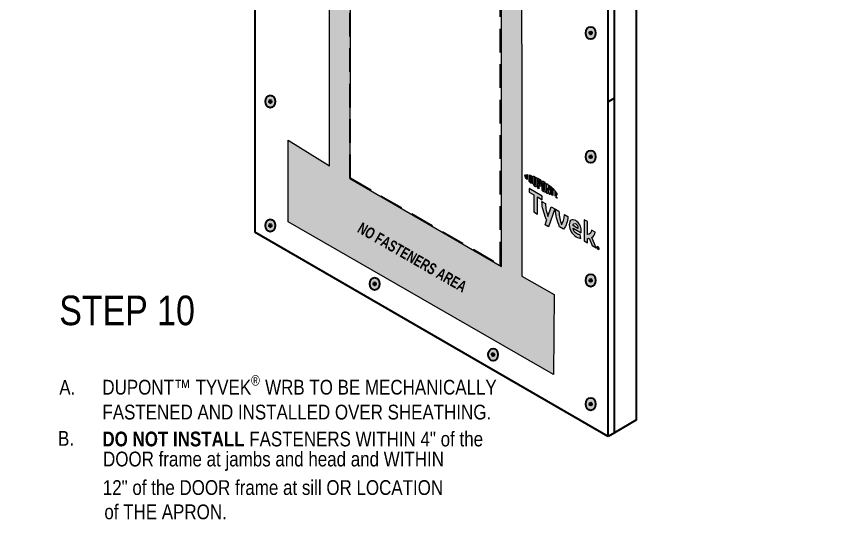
# Model space of a CAD drawing. Header units: inches. Extents: x -20.7 to 75.7, y -15.1 to 19.1.
# Drawn here: x 51.67 to 60.44, y -8.99 to -3.5 of the extents above; entities that cross this region are included whole.
import ezdxf

# ---------------------------------------------------------------- set-up
doc = ezdxf.new("R2010")
doc.units = ezdxf.units.IN
doc.header["$MEASUREMENT"] = 0
for name, pattern in [('AI-Linetype-11', [0.375113, 0.250075, -0.125038]), ('AI-Linetype-13', [0.375113, 0.250075, -0.125038]), ('AI-Linetype-14', [0.375113, 0.250075, -0.125038])]:
    doc.linetypes.add(name, pattern=pattern)
for name, color, linetype, lineweight in [('.ATI-TEXT', 7, 'Continuous', 0), ('G-ANNO-TTLB', 7, 'Continuous', 0), ('LOGOS', 7, 'Continuous', 0), ('No Fasteners', 7, 'Continuous', 0), ('TYVEK', 7, 'Continuous', 0)]:
    doc.layers.add(name, color=color, linetype=linetype, lineweight=lineweight)

# ---------------------------------------------------------------- blocks, each defined once
blk = doc.blocks.new('Block_98')
at = {"layer": 'TYVEK', "color": 18, "lineweight": 25, "true_color": 0x000000}
for points in [[(54.2037, 1.171)], [(54.2037, -4.6951)]]:
    blk.add_lwpolyline(points, dxfattribs=at)
blk = doc.blocks.new('Block_99')
at = {"layer": 'TYVEK', "color": 18, "lineweight": 25, "true_color": 0x000000}
for points in [[(54.2037, -4.6951)], [(57.9381, -6.857)]]:
    blk.add_lwpolyline(points, dxfattribs=at)
blk = doc.blocks.new('Block_101')
at = {"layer": 'TYVEK', "true_color": 0x003b71, "transparency": 33554687}
h = blk.add_hatch(color=156, dxfattribs=at)
h.dxf.hatch_style = 2
edge = h.paths.add_edge_path()
edge.add_ellipse((57.7364, -7.602), major_axis=(0, 0.0664), ratio=0.766948, start_angle=0, end_angle=360)
at = {"layer": 'TYVEK', "color": 252, "lineweight": 25, "true_color": 0x838484}
for p, q in [((57.7229, -7.6016), (57.7499, -7.6016)), ((57.7364, -7.5845), (57.7364, -7.6187))]:
    blk.add_line(p, q, dxfattribs=at)
at = {"layer": 'TYVEK', "color": 18, "lineweight": 25, "true_color": 0x000000}
blk.add_ellipse((57.7364, -7.602), major_axis=(0, 0.0664), ratio=0.766948, dxfattribs=at)
at = {"layer": 'TYVEK', "color": 252, "lineweight": 25, "true_color": 0x838484}
blk.add_ellipse((57.7364, -7.6016), major_axis=(0, 0.0171), ratio=0.788846, dxfattribs=at)
blk = doc.blocks.new('Block_102')
at = {"layer": 'TYVEK', "true_color": 0x003b71, "transparency": 33554687}
h = blk.add_hatch(color=156, dxfattribs=at)
h.dxf.hatch_style = 2
edge = h.paths.add_edge_path()
edge.add_ellipse((57.7364, -3.6788), major_axis=(0, 0.0664), ratio=0.766948, start_angle=0, end_angle=360)
at = {"layer": 'TYVEK', "color": 252, "lineweight": 25, "true_color": 0x838484}
for p, q in [((57.7229, -3.6784), (57.7499, -3.6784)), ((57.7364, -3.6613), (57.7364, -3.6955))]:
    blk.add_line(p, q, dxfattribs=at)
at = {"layer": 'TYVEK', "color": 18, "lineweight": 25, "true_color": 0x000000}
blk.add_ellipse((57.7364, -3.6788), major_axis=(0, 0.0664), ratio=0.766948, dxfattribs=at)
at = {"layer": 'TYVEK', "color": 252, "lineweight": 25, "true_color": 0x838484}
blk.add_ellipse((57.7364, -3.6784), major_axis=(0, 0.0171), ratio=0.788846, dxfattribs=at)
blk = doc.blocks.new('Block_104')
at = {"layer": 'TYVEK', "true_color": 0x003b71, "transparency": 33554687}
h = blk.add_hatch(color=156, dxfattribs=at)
h.dxf.hatch_style = 2
edge = h.paths.add_edge_path()
edge.add_ellipse((57.7364, -4.9866), major_axis=(0, 0.0664), ratio=0.766948, start_angle=0, end_angle=360)
at = {"layer": 'TYVEK', "color": 252, "lineweight": 25, "true_color": 0x838484}
for p, q in [((57.7229, -4.9861), (57.7499, -4.9861)), ((57.7364, -4.969), (57.7364, -5.0033))]:
    blk.add_line(p, q, dxfattribs=at)
at = {"layer": 'TYVEK', "color": 18, "lineweight": 25, "true_color": 0x000000}
blk.add_ellipse((57.7364, -4.9866), major_axis=(0, 0.0664), ratio=0.766948, dxfattribs=at)
at = {"layer": 'TYVEK', "color": 252, "lineweight": 25, "true_color": 0x838484}
blk.add_ellipse((57.7364, -4.9861), major_axis=(0, 0.0171), ratio=0.788846, dxfattribs=at)
blk = doc.blocks.new('Block_105')
at = {"layer": 'TYVEK', "true_color": 0x003b71, "transparency": 33554687}
h = blk.add_hatch(color=156, dxfattribs=at)
h.dxf.hatch_style = 2
edge = h.paths.add_edge_path()
edge.add_ellipse((57.7364, -6.2943), major_axis=(0, 0.0664), ratio=0.766948, start_angle=0, end_angle=360)
at = {"layer": 'TYVEK', "color": 252, "lineweight": 25, "true_color": 0x838484}
for p, q in [((57.7229, -6.2939), (57.7499, -6.2939)), ((57.7364, -6.2767), (57.7364, -6.311))]:
    blk.add_line(p, q, dxfattribs=at)
at = {"layer": 'TYVEK', "color": 18, "lineweight": 25, "true_color": 0x000000}
blk.add_ellipse((57.7364, -6.2943), major_axis=(0, 0.0664), ratio=0.766948, dxfattribs=at)
at = {"layer": 'TYVEK', "color": 252, "lineweight": 25, "true_color": 0x838484}
blk.add_ellipse((57.7364, -6.2939), major_axis=(0, 0.0171), ratio=0.788846, dxfattribs=at)
blk = doc.blocks.new('Block_107')
at = {"layer": 'TYVEK', "true_color": 0x003b71, "transparency": 33554687}
h = blk.add_hatch(color=156, dxfattribs=at)
h.dxf.hatch_style = 2
edge = h.paths.add_edge_path()
edge.add_ellipse((54.3517, -5.7136), major_axis=(0, 0.0664), ratio=0.766948, start_angle=0, end_angle=360)
at = {"layer": 'TYVEK', "color": 252, "lineweight": 25, "true_color": 0x838484}
for p, q in [((54.3517, -5.696), (54.3517, -5.7303)), ((54.3382, -5.7131), (54.3653, -5.7131))]:
    blk.add_line(p, q, dxfattribs=at)
at = {"layer": 'TYVEK', "color": 18, "lineweight": 25, "true_color": 0x000000}
blk.add_ellipse((54.3517, -5.7136), major_axis=(0, 0.0664), ratio=0.766948, dxfattribs=at)
at = {"layer": 'TYVEK', "color": 252, "lineweight": 25, "true_color": 0x838484}
blk.add_ellipse((54.3517, -5.7131), major_axis=(0, 0.0171), ratio=0.788846, dxfattribs=at)
blk = doc.blocks.new('Block_111')
at = {"layer": 'TYVEK', "true_color": 0x003b71, "transparency": 33554687}
h = blk.add_hatch(color=156, dxfattribs=at)
h.dxf.hatch_style = 2
edge = h.paths.add_edge_path()
edge.add_ellipse((54.3517, -4.4024), major_axis=(0, 0.0664), ratio=0.766948, start_angle=0, end_angle=360)
at = {"layer": 'TYVEK', "color": 252, "lineweight": 25, "true_color": 0x838484}
for p, q in [((54.3382, -4.402), (54.3653, -4.402)), ((54.3517, -4.3849), (54.3517, -4.4191))]:
    blk.add_line(p, q, dxfattribs=at)
at = {"layer": 'TYVEK', "color": 18, "lineweight": 25, "true_color": 0x000000}
blk.add_ellipse((54.3517, -4.4024), major_axis=(0, 0.0664), ratio=0.766948, dxfattribs=at)
at = {"layer": 'TYVEK', "color": 252, "lineweight": 25, "true_color": 0x838484}
blk.add_ellipse((54.3517, -4.402), major_axis=(0, 0.0171), ratio=0.788846, dxfattribs=at)
blk = doc.blocks.new('Block_112')
at = {"layer": 'TYVEK', "true_color": 0x003b71, "transparency": 33554687}
h = blk.add_hatch(color=156, dxfattribs=at)
h.dxf.hatch_style = 2
edge = h.paths.add_edge_path()
edge.add_ellipse((56.7052, -7.0792), major_axis=(0, 0.0664), ratio=0.766948, start_angle=0, end_angle=360)
at = {"layer": 'TYVEK', "color": 252, "lineweight": 25, "true_color": 0x838484}
for p, q in [((56.6917, -7.0788), (56.7187, -7.0788)), ((56.7052, -7.0617), (56.7052, -7.0959))]:
    blk.add_line(p, q, dxfattribs=at)
at = {"layer": 'TYVEK', "color": 18, "lineweight": 25, "true_color": 0x000000}
blk.add_ellipse((56.7052, -7.0792), major_axis=(0, 0.0664), ratio=0.766948, dxfattribs=at)
at = {"layer": 'TYVEK', "color": 252, "lineweight": 25, "true_color": 0x838484}
blk.add_ellipse((56.7052, -7.0788), major_axis=(0, 0.0171), ratio=0.788846, dxfattribs=at)
blk = doc.blocks.new('Block_113')
at = {"layer": 'TYVEK', "true_color": 0x003b71, "transparency": 33554687}
h = blk.add_hatch(color=156, dxfattribs=at)
h.dxf.hatch_style = 2
edge = h.paths.add_edge_path()
edge.add_ellipse((55.454, -6.3306), major_axis=(0, 0.0664), ratio=0.766948, start_angle=0, end_angle=360)
at = {"layer": 'TYVEK', "color": 252, "lineweight": 25, "true_color": 0x838484}
for p, q in [((55.4405, -6.3302), (55.4675, -6.3302)), ((55.454, -6.3131), (55.454, -6.3473))]:
    blk.add_line(p, q, dxfattribs=at)
at = {"layer": 'TYVEK', "color": 18, "lineweight": 25, "true_color": 0x000000}
blk.add_ellipse((55.454, -6.3306), major_axis=(0, 0.0664), ratio=0.766948, dxfattribs=at)
at = {"layer": 'TYVEK', "color": 252, "lineweight": 25, "true_color": 0x838484}
blk.add_ellipse((55.454, -6.3302), major_axis=(0, 0.0171), ratio=0.788846, dxfattribs=at)
blk = doc.blocks.new('Block_411')
at = {"layer": '.ATI-TEXT', "char_height": 0.2, "attachment_point": 7}
for s, insert in [('\\C18;\\c0;\\FArial Narrow|b0|i0|c1;\\H0.156250;\\W1.000000;A.', (52.1226, -7.5038)), ('\\C18;\\c0;\\FArial Narrow|b0|i0|c1;\\H0.156250;\\W1.000000;DUPONT™ TYVEK', (52.578, -7.5038)), ('\\C18;\\c0;\\FArial Narrow|b0|i0|c1;\\H0.109375;\\W1.000000;®', (54.1488, -7.4074)), ('\\C18;\\c0;\\FArial Narrow|b0|i0|c1;\\H0.156250;\\W1.000000; WRB TO BE MECHANICALLY', (54.2476, -7.5038)), ('\\C18;\\c0;\\FArial Narrow|b0|i0|c1;\\H0.156250;\\W1.000000;FASTENED AND INSTALLED OVER SHEATHING.', (52.5781, -7.767)), ('\\C18;\\c0;\\FArial Narrow|b0|i0|c1;\\H0.156250;\\W1.000000;B.', (52.1094, -8.0431)), ('\\C18;\\c0;\\FArial Narrow Bold|b1|i0|c1;\\H0.156250;\\W1.000000;DO NOT INSTALL\\FArial Narrow|b0|i0|c1; FASTENERS WITHIN 4" of the', (52.5781, -8.0515)), ('\\C18;\\c0;\\FArial Narrow|b0|i0|c1;\\H0.156250;\\W1.000000;DOOR frame at jambs and head and WITHIN ', (52.585, -8.3083)), ('\\C18;\\c0;\\FArial Narrow|b0|i0|c1;\\H0.156250;\\W1.000000;12" of the DOOR frame at sill OR LOCATION', (52.5823, -8.565)), ('\\C18;\\c0;\\FArial Narrow|b0|i0|c1;\\H0.156250;\\W1.000000;of THE APRON.', (52.5987, -8.8218))]:
    blk.add_mtext(s, dxfattribs=dict(at, insert=insert))
blk = doc.blocks.new('Block_455')
at = {"layer": 'LOGOS', "true_color": 0x838484, "transparency": 33554687}
h = blk.add_hatch(color=252, dxfattribs=at)
h.dxf.hatch_style = 2
edge = h.paths.add_edge_path()
edge.add_spline(control_points=[(57.0407, -5.1878), (57.0407, -5.1978), (57.0492, -5.2121), (57.064, -5.2287), (57.064, -5.2287), (57.064, -5.1739), (57.064, -5.1739), (57.0492, -5.1734), (57.0407, -5.1778), (57.0407, -5.1878)], knot_values=[0, 0, 0, 0, 1, 1, 1, 2, 2, 2, 3, 3, 3, 3], degree=3, periodic=0)
h = blk.add_hatch(color=252, dxfattribs=at)
h.dxf.hatch_style = 2
edge = h.paths.add_edge_path()
edge.add_spline(control_points=[(57.1085, -5.2493), (57.1085, -5.2535), (57.1063, -5.2536), (57.1037, -5.2521), (57.1017, -5.2509), (57.0985, -5.2482), (57.0959, -5.2459), (57.0959, -5.2459), (57.0959, -5.1936), (57.0959, -5.1936), (57.0985, -5.1943), (57.1017, -5.1953), (57.1037, -5.1965), (57.1063, -5.198), (57.1085, -5.2006), (57.1085, -5.2048), (57.1085, -5.2048), (57.1085, -5.2493), (57.1085, -5.2493)], knot_values=[0, 0, 0, 0, 1, 1, 1, 2, 2, 2, 3, 3, 3, 4, 4, 4, 5, 5, 5, 6, 6, 6, 6], degree=3, periodic=0)
edge = h.paths.add_edge_path()
edge.add_spline(control_points=[(57.1054, -5.1838), (57.1013, -5.1814), (57.0953, -5.1793), (57.0845, -5.1769), (57.0845, -5.1769), (57.0845, -5.2495), (57.0845, -5.2495), (57.094, -5.2583), (57.1013, -5.2644), (57.1054, -5.2668), (57.115, -5.2723), (57.1203, -5.2687), (57.1203, -5.258), (57.1203, -5.258), (57.1203, -5.2098), (57.1203, -5.2098), (57.1203, -5.1991), (57.115, -5.1893), (57.1054, -5.1838)], knot_values=[0, 0, 0, 0, 1, 1, 1, 2, 2, 2, 3, 3, 3, 4, 4, 4, 5, 5, 5, 6, 6, 6, 6], degree=3, periodic=0)
h = blk.add_hatch(color=252, dxfattribs=at)
h.dxf.hatch_style = 2
edge = h.paths.add_edge_path()
edge.add_spline(control_points=[(57.1536, -5.2838), (57.1536, -5.288), (57.1523, -5.2899), (57.1477, -5.2867), (57.1433, -5.2834), (57.142, -5.2806), (57.142, -5.2756), (57.142, -5.2756), (57.142, -5.1966), (57.142, -5.1966), (57.1391, -5.1953), (57.1324, -5.1925), (57.1296, -5.1913), (57.1296, -5.1913), (57.1296, -5.2712), (57.1296, -5.2712), (57.1296, -5.2839), (57.135, -5.292), (57.1477, -5.3011), (57.1594, -5.3094), (57.1666, -5.3067), (57.1666, -5.2926), (57.1666, -5.2926), (57.1666, -5.2082), (57.1666, -5.2082), (57.1642, -5.2069), (57.1562, -5.2031), (57.1536, -5.2019), (57.1536, -5.2019), (57.1536, -5.2838), (57.1536, -5.2838)], knot_values=[0, 0, 0, 0, 1, 1, 1, 2, 2, 2, 3, 3, 3, 4, 4, 4, 5, 5, 5, 6, 6, 6, 7, 7, 7, 8, 8, 8, 9, 9, 9, 10, 10, 10, 10], degree=3, periodic=0)
h = blk.add_hatch(color=252, dxfattribs=at)
h.dxf.hatch_style = 2
edge = h.paths.add_edge_path()
edge.add_spline(control_points=[(57.2011, -5.2765), (57.2011, -5.2811), (57.1997, -5.2826), (57.1944, -5.2796), (57.1944, -5.2796), (57.1898, -5.2769), (57.1898, -5.2769), (57.1898, -5.2769), (57.1898, -5.235), (57.1898, -5.235), (57.1918, -5.236), (57.1929, -5.2366), (57.1941, -5.2373), (57.1999, -5.2407), (57.2011, -5.2438), (57.2011, -5.2485), (57.2011, -5.2485), (57.2011, -5.2765), (57.2011, -5.2765)], knot_values=[0, 0, 0, 0, 1, 1, 1, 2, 2, 2, 3, 3, 3, 4, 4, 4, 5, 5, 5, 6, 6, 6, 6], degree=3, periodic=0)
edge = h.paths.add_edge_path()
edge.add_spline(control_points=[(57.1949, -5.223), (57.1926, -5.2216), (57.1844, -5.2172), (57.1768, -5.2133), (57.1768, -5.2133), (57.1768, -5.3196), (57.1768, -5.3196), (57.1794, -5.3213), (57.1861, -5.3256), (57.1898, -5.3278), (57.1898, -5.3278), (57.1898, -5.2917), (57.1898, -5.2917), (57.1898, -5.2917), (57.1949, -5.2946), (57.1949, -5.2946), (57.2086, -5.3025), (57.2142, -5.2987), (57.2142, -5.2852), (57.2142, -5.2852), (57.2142, -5.2539), (57.2142, -5.2539), (57.2142, -5.2407), (57.2078, -5.2304), (57.1949, -5.223)], knot_values=[0, 0, 0, 0, 1, 1, 1, 2, 2, 2, 3, 3, 3, 4, 4, 4, 5, 5, 5, 6, 6, 6, 7, 7, 7, 8, 8, 8, 8], degree=3, periodic=0)
h = blk.add_hatch(color=252, dxfattribs=at)
h.dxf.hatch_style = 2
edge = h.paths.add_edge_path()
edge.add_spline(control_points=[(57.2476, -5.3405), (57.2476, -5.3447), (57.2464, -5.3462), (57.2418, -5.3437), (57.237, -5.3411), (57.2357, -5.338), (57.2357, -5.3337), (57.2357, -5.3337), (57.2357, -5.2674), (57.2357, -5.2674), (57.2357, -5.263), (57.237, -5.2614), (57.2418, -5.2643), (57.2464, -5.2671), (57.2476, -5.27), (57.2476, -5.2742), (57.2476, -5.2742), (57.2476, -5.3405), (57.2476, -5.3405)], knot_values=[0, 0, 0, 0, 1, 1, 1, 2, 2, 2, 3, 3, 3, 4, 4, 4, 5, 5, 5, 6, 6, 6, 6], degree=3, periodic=0)
edge = h.paths.add_edge_path()
edge.add_spline(control_points=[(57.2418, -5.2494), (57.2297, -5.2418), (57.2225, -5.2437), (57.2225, -5.2577), (57.2225, -5.2577), (57.2225, -5.3273), (57.2225, -5.3273), (57.2225, -5.342), (57.229, -5.3519), (57.2418, -5.3586), (57.2542, -5.3652), (57.2608, -5.3635), (57.2608, -5.3478), (57.2608, -5.3478), (57.2608, -5.2814), (57.2608, -5.2814), (57.2608, -5.2664), (57.2549, -5.2577), (57.2418, -5.2494)], knot_values=[0, 0, 0, 0, 1, 1, 1, 2, 2, 2, 3, 3, 3, 4, 4, 4, 5, 5, 5, 6, 6, 6, 6], degree=3, periodic=0)
h = blk.add_hatch(color=252, dxfattribs=at)
h.dxf.hatch_style = 2
edge = h.paths.add_edge_path()
edge.add_spline(control_points=[(57.2969, -5.3405), (57.2969, -5.3405), (57.2825, -5.2781), (57.2825, -5.2781), (57.2785, -5.2752), (57.2738, -5.2719), (57.2701, -5.2694), (57.2701, -5.2694), (57.2701, -5.3714), (57.2701, -5.3714), (57.2727, -5.3726), (57.2793, -5.3755), (57.2827, -5.377), (57.2827, -5.377), (57.2816, -5.3163), (57.2816, -5.3163), (57.2816, -5.3163), (57.2969, -5.3829), (57.2969, -5.3829), (57.3002, -5.3841), (57.3049, -5.3859), (57.308, -5.3871), (57.308, -5.3871), (57.308, -5.2974), (57.308, -5.2974), (57.3048, -5.2948), (57.2989, -5.2903), (57.296, -5.2881), (57.296, -5.2881), (57.2969, -5.3405), (57.2969, -5.3405)], knot_values=[0, 0, 0, 0, 1, 1, 1, 2, 2, 2, 3, 3, 3, 4, 4, 4, 5, 5, 5, 6, 6, 6, 7, 7, 7, 8, 8, 8, 9, 9, 9, 10, 10, 10, 10], degree=3, periodic=0)
h = blk.add_hatch(color=252, dxfattribs=at)
h.dxf.hatch_style = 2
edge = h.paths.add_edge_path()
edge.add_spline(control_points=[(57.3145, -5.3168), (57.3177, -5.3194), (57.3209, -5.3219), (57.324, -5.3245), (57.324, -5.3245), (57.324, -5.3923), (57.324, -5.3923), (57.3268, -5.3932), (57.3321, -5.3947), (57.3356, -5.3955), (57.3356, -5.3955), (57.3356, -5.3344), (57.3356, -5.3344), (57.339, -5.3374), (57.3422, -5.3402), (57.3451, -5.3429), (57.3451, -5.3429), (57.3451, -5.3298), (57.3451, -5.3298), (57.3359, -5.3208), (57.326, -5.3121), (57.3145, -5.3026), (57.3145, -5.3026), (57.3145, -5.3168), (57.3145, -5.3168)], knot_values=[0, 0, 0, 0, 1, 1, 1, 2, 2, 2, 3, 3, 3, 4, 4, 4, 5, 5, 5, 6, 6, 6, 7, 7, 7, 8, 8, 8, 8], degree=3, periodic=0)
h = blk.add_hatch(color=252, dxfattribs=at)
h.dxf.hatch_style = 2
edge = h.paths.add_edge_path()
edge.add_spline(control_points=[(57.3825, -5.3851), (57.3825, -5.3951), (57.374, -5.3996), (57.3591, -5.3991), (57.3591, -5.3991), (57.3591, -5.3443), (57.3591, -5.3443), (57.374, -5.3609), (57.3825, -5.3751), (57.3825, -5.3851)], knot_values=[0, 0, 0, 0, 1, 1, 1, 2, 2, 2, 3, 3, 3, 3], degree=3, periodic=0)
h = blk.add_hatch(color=252, dxfattribs=at)
h.dxf.hatch_style = 2
edge = h.paths.add_edge_path()
edge.add_spline(control_points=[(57.3755, -5.414), (57.3755, -5.414), (57.3769, -5.4148), (57.3769, -5.4148), (57.3769, -5.4148), (57.379, -5.4198), (57.379, -5.4198), (57.379, -5.4198), (57.3811, -5.4172), (57.3811, -5.4172), (57.3811, -5.4172), (57.3825, -5.418), (57.3825, -5.418), (57.3825, -5.418), (57.3825, -5.4259), (57.3825, -5.4259), (57.3825, -5.4259), (57.3812, -5.4252), (57.3812, -5.4252), (57.3812, -5.4252), (57.3812, -5.4196), (57.3812, -5.4196), (57.3812, -5.4196), (57.3791, -5.4221), (57.3791, -5.4221), (57.3791, -5.4221), (57.3789, -5.422), (57.3789, -5.422), (57.3789, -5.422), (57.3768, -5.417), (57.3768, -5.417), (57.3768, -5.417), (57.3768, -5.4227), (57.3768, -5.4227), (57.3768, -5.4227), (57.3755, -5.4219), (57.3755, -5.4219), (57.3755, -5.4219), (57.3755, -5.414), (57.3755, -5.414)], knot_values=[0, 0, 0, 0, 1, 1, 1, 2, 2, 2, 3, 3, 3, 4, 4, 4, 5, 5, 5, 6, 6, 6, 7, 7, 7, 8, 8, 8, 9, 9, 9, 10, 10, 10, 11, 11, 11, 12, 12, 12, 13, 13, 13, 13], degree=3, periodic=0)
edge = h.paths.add_edge_path()
edge.add_spline(control_points=[(57.3706, -5.4126), (57.3706, -5.4126), (57.3685, -5.4113), (57.3685, -5.4113), (57.3685, -5.4113), (57.3685, -5.41), (57.3685, -5.41), (57.3685, -5.41), (57.3741, -5.4132), (57.3741, -5.4132), (57.3741, -5.4132), (57.3741, -5.4146), (57.3741, -5.4146), (57.3741, -5.4146), (57.3719, -5.4133), (57.3719, -5.4133), (57.3719, -5.4133), (57.3719, -5.4198), (57.3719, -5.4198), (57.3719, -5.4198), (57.3706, -5.4191), (57.3706, -5.4191), (57.3706, -5.4191), (57.3706, -5.4126), (57.3706, -5.4126)], knot_values=[0, 0, 0, 0, 1, 1, 1, 2, 2, 2, 3, 3, 3, 4, 4, 4, 5, 5, 5, 6, 6, 6, 7, 7, 7, 8, 8, 8, 8], degree=3, periodic=0)
at = {"layer": 'LOGOS'}
for points, knots in [([(57.0407, -5.1878), (57.0407, -5.1978), (57.0492, -5.2121), (57.064, -5.2287), (57.064, -5.2287), (57.064, -5.1739), (57.064, -5.1739), (57.0492, -5.1734), (57.0407, -5.1778), (57.0407, -5.1878)], [0, 0, 0, 0, 1, 1, 1, 2, 2, 2, 3, 3, 3, 3]), ([(57.1054, -5.1838), (57.1013, -5.1814), (57.0953, -5.1793), (57.0845, -5.1769), (57.0845, -5.1769), (57.0845, -5.2495), (57.0845, -5.2495), (57.094, -5.2583), (57.1013, -5.2644), (57.1054, -5.2668), (57.115, -5.2723), (57.1203, -5.2687), (57.1203, -5.258), (57.1203, -5.258), (57.1203, -5.2098), (57.1203, -5.2098), (57.1203, -5.1991), (57.115, -5.1893), (57.1054, -5.1838)], [0, 0, 0, 0, 1, 1, 1, 2, 2, 2, 3, 3, 3, 4, 4, 4, 5, 5, 5, 6, 6, 6, 6]), ([(57.1085, -5.2493), (57.1085, -5.2535), (57.1063, -5.2536), (57.1037, -5.2521), (57.1017, -5.2509), (57.0985, -5.2482), (57.0959, -5.2459), (57.0959, -5.2459), (57.0959, -5.1936), (57.0959, -5.1936), (57.0985, -5.1943), (57.1017, -5.1953), (57.1037, -5.1965), (57.1063, -5.198), (57.1085, -5.2006), (57.1085, -5.2048), (57.1085, -5.2048), (57.1085, -5.2493), (57.1085, -5.2493)], [0, 0, 0, 0, 1, 1, 1, 2, 2, 2, 3, 3, 3, 4, 4, 4, 5, 5, 5, 6, 6, 6, 6]), ([(57.1536, -5.2838), (57.1536, -5.288), (57.1523, -5.2899), (57.1477, -5.2867), (57.1433, -5.2834), (57.142, -5.2806), (57.142, -5.2756), (57.142, -5.2756), (57.142, -5.1966), (57.142, -5.1966), (57.1391, -5.1953), (57.1324, -5.1925), (57.1296, -5.1913), (57.1296, -5.1913), (57.1296, -5.2712), (57.1296, -5.2712), (57.1296, -5.2839), (57.135, -5.292), (57.1477, -5.3011), (57.1594, -5.3094), (57.1666, -5.3067), (57.1666, -5.2926), (57.1666, -5.2926), (57.1666, -5.2082), (57.1666, -5.2082), (57.1642, -5.2069), (57.1562, -5.2031), (57.1536, -5.2019), (57.1536, -5.2019), (57.1536, -5.2838), (57.1536, -5.2838)], [0, 0, 0, 0, 1, 1, 1, 2, 2, 2, 3, 3, 3, 4, 4, 4, 5, 5, 5, 6, 6, 6, 7, 7, 7, 8, 8, 8, 9, 9, 9, 10, 10, 10, 10]), ([(57.1949, -5.223), (57.1926, -5.2216), (57.1844, -5.2172), (57.1768, -5.2133), (57.1768, -5.2133), (57.1768, -5.3196), (57.1768, -5.3196), (57.1794, -5.3213), (57.1861, -5.3256), (57.1898, -5.3278), (57.1898, -5.3278), (57.1898, -5.2917), (57.1898, -5.2917), (57.1898, -5.2917), (57.1949, -5.2946), (57.1949, -5.2946), (57.2086, -5.3025), (57.2142, -5.2987), (57.2142, -5.2852), (57.2142, -5.2852), (57.2142, -5.2539), (57.2142, -5.2539), (57.2142, -5.2407), (57.2078, -5.2304), (57.1949, -5.223)], [0, 0, 0, 0, 1, 1, 1, 2, 2, 2, 3, 3, 3, 4, 4, 4, 5, 5, 5, 6, 6, 6, 7, 7, 7, 8, 8, 8, 8]), ([(57.2011, -5.2765), (57.2011, -5.2811), (57.1997, -5.2826), (57.1944, -5.2796), (57.1944, -5.2796), (57.1898, -5.2769), (57.1898, -5.2769), (57.1898, -5.2769), (57.1898, -5.235), (57.1898, -5.235), (57.1918, -5.236), (57.1929, -5.2366), (57.1941, -5.2373), (57.1999, -5.2407), (57.2011, -5.2438), (57.2011, -5.2485), (57.2011, -5.2485), (57.2011, -5.2765), (57.2011, -5.2765)], [0, 0, 0, 0, 1, 1, 1, 2, 2, 2, 3, 3, 3, 4, 4, 4, 5, 5, 5, 6, 6, 6, 6]), ([(57.2418, -5.2494), (57.2297, -5.2418), (57.2225, -5.2437), (57.2225, -5.2577), (57.2225, -5.2577), (57.2225, -5.3273), (57.2225, -5.3273), (57.2225, -5.342), (57.229, -5.3519), (57.2418, -5.3586), (57.2542, -5.3652), (57.2608, -5.3635), (57.2608, -5.3478), (57.2608, -5.3478), (57.2608, -5.2814), (57.2608, -5.2814), (57.2608, -5.2664), (57.2549, -5.2577), (57.2418, -5.2494)], [0, 0, 0, 0, 1, 1, 1, 2, 2, 2, 3, 3, 3, 4, 4, 4, 5, 5, 5, 6, 6, 6, 6]), ([(57.2476, -5.3405), (57.2476, -5.3447), (57.2464, -5.3462), (57.2418, -5.3437), (57.237, -5.3411), (57.2357, -5.338), (57.2357, -5.3337), (57.2357, -5.3337), (57.2357, -5.2674), (57.2357, -5.2674), (57.2357, -5.263), (57.237, -5.2614), (57.2418, -5.2643), (57.2464, -5.2671), (57.2476, -5.27), (57.2476, -5.2742), (57.2476, -5.2742), (57.2476, -5.3405), (57.2476, -5.3405)], [0, 0, 0, 0, 1, 1, 1, 2, 2, 2, 3, 3, 3, 4, 4, 4, 5, 5, 5, 6, 6, 6, 6]), ([(57.2969, -5.3405), (57.2969, -5.3405), (57.2825, -5.2781), (57.2825, -5.2781), (57.2785, -5.2752), (57.2738, -5.2719), (57.2701, -5.2694), (57.2701, -5.2694), (57.2701, -5.3714), (57.2701, -5.3714), (57.2727, -5.3726), (57.2793, -5.3755), (57.2827, -5.377), (57.2827, -5.377), (57.2816, -5.3163), (57.2816, -5.3163), (57.2816, -5.3163), (57.2969, -5.3829), (57.2969, -5.3829), (57.3002, -5.3841), (57.3049, -5.3859), (57.308, -5.3871), (57.308, -5.3871), (57.308, -5.2974), (57.308, -5.2974), (57.3048, -5.2948), (57.2989, -5.2903), (57.296, -5.2881), (57.296, -5.2881), (57.2969, -5.3405), (57.2969, -5.3405)], [0, 0, 0, 0, 1, 1, 1, 2, 2, 2, 3, 3, 3, 4, 4, 4, 5, 5, 5, 6, 6, 6, 7, 7, 7, 8, 8, 8, 9, 9, 9, 10, 10, 10, 10]), ([(57.3145, -5.3168), (57.3177, -5.3194), (57.3209, -5.3219), (57.324, -5.3245), (57.324, -5.3245), (57.324, -5.3923), (57.324, -5.3923), (57.3268, -5.3932), (57.3321, -5.3947), (57.3356, -5.3955), (57.3356, -5.3955), (57.3356, -5.3344), (57.3356, -5.3344), (57.339, -5.3374), (57.3422, -5.3402), (57.3451, -5.3429), (57.3451, -5.3429), (57.3451, -5.3298), (57.3451, -5.3298), (57.3359, -5.3208), (57.326, -5.3121), (57.3145, -5.3026), (57.3145, -5.3026), (57.3145, -5.3168), (57.3145, -5.3168)], [0, 0, 0, 0, 1, 1, 1, 2, 2, 2, 3, 3, 3, 4, 4, 4, 5, 5, 5, 6, 6, 6, 7, 7, 7, 8, 8, 8, 8]), ([(57.3825, -5.3851), (57.3825, -5.3951), (57.374, -5.3996), (57.3591, -5.3991), (57.3591, -5.3991), (57.3591, -5.3443), (57.3591, -5.3443), (57.374, -5.3609), (57.3825, -5.3751), (57.3825, -5.3851)], [0, 0, 0, 0, 1, 1, 1, 2, 2, 2, 3, 3, 3, 3]), ([(57.3706, -5.4126), (57.3706, -5.4126), (57.3685, -5.4113), (57.3685, -5.4113), (57.3685, -5.4113), (57.3685, -5.41), (57.3685, -5.41), (57.3685, -5.41), (57.3741, -5.4132), (57.3741, -5.4132), (57.3741, -5.4132), (57.3741, -5.4146), (57.3741, -5.4146), (57.3741, -5.4146), (57.3719, -5.4133), (57.3719, -5.4133), (57.3719, -5.4133), (57.3719, -5.4198), (57.3719, -5.4198), (57.3719, -5.4198), (57.3706, -5.4191), (57.3706, -5.4191), (57.3706, -5.4191), (57.3706, -5.4126), (57.3706, -5.4126)], [0, 0, 0, 0, 1, 1, 1, 2, 2, 2, 3, 3, 3, 4, 4, 4, 5, 5, 5, 6, 6, 6, 7, 7, 7, 8, 8, 8, 8]), ([(57.3755, -5.414), (57.3755, -5.414), (57.3769, -5.4148), (57.3769, -5.4148), (57.3769, -5.4148), (57.379, -5.4198), (57.379, -5.4198), (57.379, -5.4198), (57.3811, -5.4172), (57.3811, -5.4172), (57.3811, -5.4172), (57.3825, -5.418), (57.3825, -5.418), (57.3825, -5.418), (57.3825, -5.4259), (57.3825, -5.4259), (57.3825, -5.4259), (57.3812, -5.4252), (57.3812, -5.4252), (57.3812, -5.4252), (57.3812, -5.4196), (57.3812, -5.4196), (57.3812, -5.4196), (57.3791, -5.4221), (57.3791, -5.4221), (57.3791, -5.4221), (57.3789, -5.422), (57.3789, -5.422), (57.3789, -5.422), (57.3768, -5.417), (57.3768, -5.417), (57.3768, -5.417), (57.3768, -5.4227), (57.3768, -5.4227), (57.3768, -5.4227), (57.3755, -5.4219), (57.3755, -5.4219), (57.3755, -5.4219), (57.3755, -5.414), (57.3755, -5.414)], [0, 0, 0, 0, 1, 1, 1, 2, 2, 2, 3, 3, 3, 4, 4, 4, 5, 5, 5, 6, 6, 6, 7, 7, 7, 8, 8, 8, 9, 9, 9, 10, 10, 10, 11, 11, 11, 12, 12, 12, 13, 13, 13, 13])]:
    blk.add_open_spline(points, degree=3, knots=knots, dxfattribs=at)
blk = doc.blocks.new('Block_459')
at = {"layer": 'LOGOS', "true_color": 0x838484, "transparency": 33554687}
h = blk.add_hatch(color=252, dxfattribs=at)
h.dxf.hatch_style = 2
h.paths.add_polyline_path([(57.2248, -5.4035), (57.0845, -5.3225), (57.0845, -5.3606), (57.1352, -5.3899), (57.1352, -5.5704), (57.1741, -5.5929), (57.1741, -5.4124), (57.2248, -5.4416)])
h = blk.add_hatch(color=252, dxfattribs=at)
h.dxf.hatch_style = 2
edge = h.paths.add_edge_path()
edge.add_spline(control_points=[(57.458, -5.5972), (57.4556, -5.6492), (57.4452, -5.6794), (57.4291, -5.7054), (57.4136, -5.6612), (57.4035, -5.6191), (57.4005, -5.564), (57.4005, -5.564), (57.3627, -5.5421), (57.3627, -5.5421), (57.3668, -5.6073), (57.379, -5.6546), (57.4084, -5.7281), (57.4084, -5.7281), (57.4501, -5.7522), (57.4501, -5.7522), (57.4785, -5.712), (57.4902, -5.6785), (57.4956, -5.6189), (57.4956, -5.6189), (57.458, -5.5972), (57.458, -5.5972)], knot_values=[0, 0, 0, 0, 1, 1, 1, 2, 2, 2, 3, 3, 3, 4, 4, 4, 5, 5, 5, 6, 6, 6, 7, 7, 7, 7], degree=3, periodic=0)
h = blk.add_hatch(color=252, dxfattribs=at)
h.dxf.hatch_style = 2
edge = h.paths.add_edge_path()
edge.add_spline(control_points=[(57.5493, -5.7145), (57.5493, -5.7145), (57.601, -5.7444), (57.601, -5.7444), (57.601, -5.7444), (57.601, -5.7406), (57.601, -5.7406), (57.601, -5.7231), (57.5929, -5.7056), (57.5779, -5.697), (57.5621, -5.6879), (57.5517, -5.6947), (57.5493, -5.7145)], knot_values=[0, 0, 0, 0, 1, 1, 1, 2, 2, 2, 3, 3, 3, 4, 4, 4, 4], degree=3, periodic=0)
edge = h.paths.add_edge_path()
edge.add_spline(control_points=[(57.6318, -5.8502), (57.6198, -5.8495), (57.6021, -5.8437), (57.5841, -5.8333), (57.5403, -5.808), (57.5103, -5.7588), (57.5103, -5.707), (57.5103, -5.6573), (57.5378, -5.6395), (57.5779, -5.6626), (57.6136, -5.6832), (57.637, -5.7258), (57.637, -5.7676), (57.637, -5.777), (57.6364, -5.7848), (57.6359, -5.7907), (57.6359, -5.7907), (57.5498, -5.741), (57.5498, -5.741), (57.5534, -5.7681), (57.5662, -5.7867), (57.588, -5.7993), (57.6013, -5.807), (57.6141, -5.811), (57.6258, -5.8121), (57.6258, -5.8121), (57.6318, -5.8502), (57.6318, -5.8502)], knot_values=[0, 0, 0, 0, 1, 1, 1, 2, 2, 2, 3, 3, 3, 4, 4, 4, 5, 5, 5, 6, 6, 6, 7, 7, 7, 8, 8, 8, 9, 9, 9, 9], degree=3, periodic=0)
h = blk.add_hatch(color=252, dxfattribs=at)
h.dxf.hatch_style = 2
edge = h.paths.add_edge_path()
edge.add_spline(control_points=[(57.7484, -5.8391), (57.7484, -5.8391), (57.7936, -5.9505), (57.7936, -5.9505), (57.7936, -5.9505), (57.7528, -5.9269), (57.7528, -5.9269), (57.7528, -5.9269), (57.7214, -5.8479), (57.7214, -5.8479), (57.7157, -5.8493), (57.7097, -5.8505), (57.7032, -5.8515), (57.7032, -5.8515), (57.7032, -5.8983), (57.7032, -5.8983), (57.7032, -5.8983), (57.6656, -5.8766), (57.6656, -5.8766), (57.6656, -5.8766), (57.6656, -5.6527), (57.6656, -5.6527), (57.6656, -5.6527), (57.7032, -5.6722), (57.7032, -5.6722), (57.7032, -5.6722), (57.7032, -5.8099), (57.7032, -5.8099), (57.7288, -5.8057), (57.7413, -5.791), (57.7457, -5.7633), (57.7457, -5.7633), (57.783, -5.7848), (57.783, -5.7848), (57.7822, -5.8112), (57.7702, -5.8283), (57.7484, -5.8391)], knot_values=[0, 0, 0, 0, 1, 1, 1, 2, 2, 2, 3, 3, 3, 4, 4, 4, 5, 5, 5, 6, 6, 6, 7, 7, 7, 8, 8, 8, 9, 9, 9, 10, 10, 10, 11, 11, 11, 12, 12, 12, 12], degree=3, periodic=0)
at = {"layer": 'LOGOS'}
blk.add_lwpolyline([(57.2248, -5.4035), (57.0845, -5.3225), (57.0845, -5.3606), (57.1352, -5.3899), (57.1352, -5.5704), (57.1741, -5.5929), (57.1741, -5.4124), (57.2248, -5.4416)], close=True, dxfattribs=at)
for points, knots in [([(57.458, -5.5972), (57.4556, -5.6492), (57.4452, -5.6794), (57.4291, -5.7054), (57.4136, -5.6612), (57.4035, -5.6191), (57.4005, -5.564), (57.4005, -5.564), (57.3627, -5.5421), (57.3627, -5.5421), (57.3668, -5.6073), (57.379, -5.6546), (57.4084, -5.7281), (57.4084, -5.7281), (57.4501, -5.7522), (57.4501, -5.7522), (57.4785, -5.712), (57.4902, -5.6785), (57.4956, -5.6189), (57.4956, -5.6189), (57.458, -5.5972), (57.458, -5.5972)], [0, 0, 0, 0, 1, 1, 1, 2, 2, 2, 3, 3, 3, 4, 4, 4, 5, 5, 5, 6, 6, 6, 7, 7, 7, 7]), ([(57.6318, -5.8502), (57.6198, -5.8495), (57.6021, -5.8437), (57.5841, -5.8333), (57.5403, -5.808), (57.5103, -5.7588), (57.5103, -5.707), (57.5103, -5.6573), (57.5378, -5.6395), (57.5779, -5.6626), (57.6136, -5.6832), (57.637, -5.7258), (57.637, -5.7676), (57.637, -5.777), (57.6364, -5.7848), (57.6359, -5.7907), (57.6359, -5.7907), (57.5498, -5.741), (57.5498, -5.741), (57.5534, -5.7681), (57.5662, -5.7867), (57.588, -5.7993), (57.6013, -5.807), (57.6141, -5.811), (57.6258, -5.8121), (57.6258, -5.8121), (57.6318, -5.8502), (57.6318, -5.8502)], [0, 0, 0, 0, 1, 1, 1, 2, 2, 2, 3, 3, 3, 4, 4, 4, 5, 5, 5, 6, 6, 6, 7, 7, 7, 8, 8, 8, 9, 9, 9, 9]), ([(57.5493, -5.7145), (57.5493, -5.7145), (57.601, -5.7444), (57.601, -5.7444), (57.601, -5.7444), (57.601, -5.7406), (57.601, -5.7406), (57.601, -5.7231), (57.5929, -5.7056), (57.5779, -5.697), (57.5621, -5.6879), (57.5517, -5.6947), (57.5493, -5.7145)], [0, 0, 0, 0, 1, 1, 1, 2, 2, 2, 3, 3, 3, 4, 4, 4, 4]), ([(57.7484, -5.8391), (57.7484, -5.8391), (57.7936, -5.9505), (57.7936, -5.9505), (57.7936, -5.9505), (57.7528, -5.9269), (57.7528, -5.9269), (57.7528, -5.9269), (57.7214, -5.8479), (57.7214, -5.8479), (57.7157, -5.8493), (57.7097, -5.8505), (57.7032, -5.8515), (57.7032, -5.8515), (57.7032, -5.8983), (57.7032, -5.8983), (57.7032, -5.8983), (57.6656, -5.8766), (57.6656, -5.8766), (57.6656, -5.8766), (57.6656, -5.6527), (57.6656, -5.6527), (57.6656, -5.6527), (57.7032, -5.6722), (57.7032, -5.6722), (57.7032, -5.6722), (57.7032, -5.8099), (57.7032, -5.8099), (57.7288, -5.8057), (57.7413, -5.791), (57.7457, -5.7633), (57.7457, -5.7633), (57.783, -5.7848), (57.783, -5.7848), (57.7822, -5.8112), (57.7702, -5.8283), (57.7484, -5.8391)], [0, 0, 0, 0, 1, 1, 1, 2, 2, 2, 3, 3, 3, 4, 4, 4, 5, 5, 5, 6, 6, 6, 7, 7, 7, 8, 8, 8, 9, 9, 9, 10, 10, 10, 11, 11, 11, 12, 12, 12, 12])]:
    blk.add_open_spline(points, degree=3, knots=knots, dxfattribs=at)
blk = doc.blocks.new('Block_458')
at = {"layer": 'LOGOS', "true_color": 0x838484, "transparency": 33554687}
h = blk.add_hatch(color=252, dxfattribs=at)
h.dxf.hatch_style = 2
edge = h.paths.add_edge_path()
edge.add_spline(control_points=[(57.3184, -5.5166), (57.3184, -5.5166), (57.2847, -5.6172), (57.2847, -5.6172), (57.2703, -5.5751), (57.261, -5.5344), (57.2581, -5.4818), (57.2581, -5.4818), (57.2203, -5.4599), (57.2203, -5.4599), (57.2243, -5.525), (57.2366, -5.5724), (57.266, -5.6459), (57.266, -5.6459), (57.2736, -5.6503), (57.2736, -5.6503), (57.2736, -5.6503), (57.2543, -5.7078), (57.2543, -5.7078), (57.2543, -5.7078), (57.2919, -5.7295), (57.2919, -5.7295), (57.2919, -5.7295), (57.356, -5.5383), (57.356, -5.5383), (57.356, -5.5383), (57.3184, -5.5166), (57.3184, -5.5166)], knot_values=[0, 0, 0, 0, 1, 1, 1, 2, 2, 2, 3, 3, 3, 4, 4, 4, 5, 5, 5, 6, 6, 6, 7, 7, 7, 8, 8, 8, 9, 9, 9, 9], degree=3, periodic=0)
at = {"layer": 'LOGOS'}
blk.add_open_spline([(57.3184, -5.5166), (57.3184, -5.5166), (57.2847, -5.6172), (57.2847, -5.6172), (57.2703, -5.5751), (57.261, -5.5344), (57.2581, -5.4818), (57.2581, -5.4818), (57.2203, -5.4599), (57.2203, -5.4599), (57.2243, -5.525), (57.2366, -5.5724), (57.266, -5.6459), (57.266, -5.6459), (57.2736, -5.6503), (57.2736, -5.6503), (57.2736, -5.6503), (57.2543, -5.7078), (57.2543, -5.7078), (57.2543, -5.7078), (57.2919, -5.7295), (57.2919, -5.7295), (57.2919, -5.7295), (57.356, -5.5383), (57.356, -5.5383), (57.356, -5.5383), (57.3184, -5.5166), (57.3184, -5.5166)], degree=3, knots=[0, 0, 0, 0, 1, 1, 1, 2, 2, 2, 3, 3, 3, 4, 4, 4, 5, 5, 5, 6, 6, 6, 7, 7, 7, 8, 8, 8, 9, 9, 9, 9], dxfattribs=at)
blk.add_blockref('Block_459', (0, 0), dxfattribs=at)
blk = doc.blocks.new('Block_460')
at = {"layer": 'LOGOS', "true_color": 0x838484, "transparency": 33554687}
h = blk.add_hatch(color=252, dxfattribs=at)
h.dxf.hatch_style = 2
edge = h.paths.add_edge_path()
edge.add_spline(control_points=[(57.8117, -5.9462), (57.8117, -5.9462), (57.8117, -5.9503), (57.8117, -5.9503), (57.8117, -5.9503), (57.8132, -5.9512), (57.8132, -5.9512), (57.8147, -5.9521), (57.8155, -5.9521), (57.8155, -5.9505), (57.8155, -5.949), (57.8147, -5.948), (57.8132, -5.9471), (57.8132, -5.9471), (57.8117, -5.9462), (57.8117, -5.9462)], knot_values=[0, 0, 0, 0, 1, 1, 1, 2, 2, 2, 3, 3, 3, 4, 4, 4, 5, 5, 5, 5], degree=3, periodic=0)
edge = h.paths.add_edge_path()
edge.add_spline(control_points=[(57.809, -5.9421), (57.809, -5.9421), (57.8132, -5.9445), (57.8132, -5.9445), (57.8165, -5.9464), (57.8181, -5.9491), (57.8181, -5.952), (57.8181, -5.954), (57.8173, -5.9549), (57.8157, -5.9547), (57.8165, -5.957), (57.8176, -5.9593), (57.819, -5.9619), (57.819, -5.9619), (57.8158, -5.9601), (57.8158, -5.9601), (57.8146, -5.9578), (57.8138, -5.9557), (57.8131, -5.9536), (57.8131, -5.9536), (57.8117, -5.9528), (57.8117, -5.9528), (57.8117, -5.9528), (57.8117, -5.9577), (57.8117, -5.9577), (57.8117, -5.9577), (57.809, -5.9562), (57.809, -5.9562), (57.809, -5.9562), (57.809, -5.9421), (57.809, -5.9421)], knot_values=[0, 0, 0, 0, 1, 1, 1, 2, 2, 2, 3, 3, 3, 4, 4, 4, 5, 5, 5, 6, 6, 6, 7, 7, 7, 8, 8, 8, 9, 9, 9, 10, 10, 10, 10], degree=3, periodic=0)
edge = h.paths.add_edge_path()
edge.add_spline(control_points=[(57.8134, -5.9409), (57.8074, -5.9375), (57.8041, -5.9395), (57.8041, -5.9465), (57.8041, -5.9536), (57.8074, -5.9594), (57.8134, -5.9629), (57.8193, -5.9663), (57.8227, -5.9644), (57.8227, -5.9573), (57.8227, -5.9502), (57.8193, -5.9443), (57.8134, -5.9409)], knot_values=[0, 0, 0, 0, 1, 1, 1, 2, 2, 2, 3, 3, 3, 4, 4, 4, 4], degree=3, periodic=0)
edge = h.paths.add_edge_path()
edge.add_spline(control_points=[(57.8134, -5.9381), (57.8207, -5.9423), (57.8255, -5.9505), (57.8255, -5.9589), (57.8255, -5.9673), (57.8206, -5.9698), (57.8134, -5.9656), (57.806, -5.9614), (57.8012, -5.9533), (57.8012, -5.9449), (57.8012, -5.9365), (57.806, -5.9339), (57.8134, -5.9381)], knot_values=[0, 0, 0, 0, 1, 1, 1, 2, 2, 2, 3, 3, 3, 4, 4, 4, 4], degree=3, periodic=0)
at = {"layer": 'LOGOS'}
for points, knots in [([(57.8134, -5.9381), (57.8207, -5.9423), (57.8255, -5.9505), (57.8255, -5.9589), (57.8255, -5.9673), (57.8206, -5.9698), (57.8134, -5.9656), (57.806, -5.9614), (57.8012, -5.9533), (57.8012, -5.9449), (57.8012, -5.9365), (57.806, -5.9339), (57.8134, -5.9381)], [0, 0, 0, 0, 1, 1, 1, 2, 2, 2, 3, 3, 3, 4, 4, 4, 4]), ([(57.8134, -5.9409), (57.8074, -5.9375), (57.8041, -5.9395), (57.8041, -5.9465), (57.8041, -5.9536), (57.8074, -5.9594), (57.8134, -5.9629), (57.8193, -5.9663), (57.8227, -5.9644), (57.8227, -5.9573), (57.8227, -5.9502), (57.8193, -5.9443), (57.8134, -5.9409)], [0, 0, 0, 0, 1, 1, 1, 2, 2, 2, 3, 3, 3, 4, 4, 4, 4]), ([(57.809, -5.9421), (57.809, -5.9421), (57.8132, -5.9445), (57.8132, -5.9445), (57.8165, -5.9464), (57.8181, -5.9491), (57.8181, -5.952), (57.8181, -5.954), (57.8173, -5.9549), (57.8157, -5.9547), (57.8165, -5.957), (57.8176, -5.9593), (57.819, -5.9619), (57.819, -5.9619), (57.8158, -5.9601), (57.8158, -5.9601), (57.8146, -5.9578), (57.8138, -5.9557), (57.8131, -5.9536), (57.8131, -5.9536), (57.8117, -5.9528), (57.8117, -5.9528), (57.8117, -5.9528), (57.8117, -5.9577), (57.8117, -5.9577), (57.8117, -5.9577), (57.809, -5.9562), (57.809, -5.9562), (57.809, -5.9562), (57.809, -5.9421), (57.809, -5.9421)], [0, 0, 0, 0, 1, 1, 1, 2, 2, 2, 3, 3, 3, 4, 4, 4, 5, 5, 5, 6, 6, 6, 7, 7, 7, 8, 8, 8, 9, 9, 9, 10, 10, 10, 10]), ([(57.8117, -5.9462), (57.8117, -5.9462), (57.8117, -5.9503), (57.8117, -5.9503), (57.8117, -5.9503), (57.8132, -5.9512), (57.8132, -5.9512), (57.8147, -5.9521), (57.8155, -5.9521), (57.8155, -5.9505), (57.8155, -5.949), (57.8147, -5.948), (57.8132, -5.9471), (57.8132, -5.9471), (57.8117, -5.9462), (57.8117, -5.9462)], [0, 0, 0, 0, 1, 1, 1, 2, 2, 2, 3, 3, 3, 4, 4, 4, 5, 5, 5, 5])]:
    blk.add_open_spline(points, degree=3, knots=knots, dxfattribs=at)
blk = doc.blocks.new('Block_457')
at = {"layer": 'LOGOS'}
for name in ['Block_458', 'Block_460']:
    blk.add_blockref(name, (0, 0), dxfattribs=at)
blk = doc.blocks.new('Block_456')
at = {"layer": 'LOGOS'}
blk.add_blockref('Block_457', (0, 0), dxfattribs=at)
blk = doc.blocks.new('Block_454')
at = {"layer": 'LOGOS'}
for name in ['Block_455', 'Block_456']:
    blk.add_blockref(name, (0, 0), dxfattribs=at)

msp = doc.modelspace()

# ---------------------------------------------------------------- hatches: boundary and pattern name
at = {"layer": 'G-ANNO-TTLB', "true_color": 0xb9529f, "transparency": 33554687}
h = msp.add_hatch(color=233, dxfattribs=at)
edge = h.paths.add_edge_path()
edge.add_spline(control_points=[(71.2273, -15.1345), (71.2273, -15.1345), (30.5273, -15.1345), (30.5273, -15.1345), (30.5273, -15.1345), (30.5273, 19.0008), (30.5273, 19.0008), (30.5273, 19.0008), (71.2273, 19.0008), (71.2273, 19.0008), (71.2273, 19.0008), (71.2273, -15.1345), (71.2273, -15.1345)], knot_values=[0, 0, 0, 0, 1, 1, 1, 2, 2, 2, 3, 3, 3, 4, 4, 4, 4], degree=3, periodic=0)
edge = h.paths.add_edge_path()
edge.add_spline(control_points=[(30.6523, 18.8757), (30.6523, 18.8757), (30.6523, -15.0095), (30.6523, -15.0095), (30.6523, -15.0095), (71.1023, -15.0095), (71.1023, -15.0095), (71.1023, -15.0095), (71.1023, 18.8757), (71.1023, 18.8757), (71.1023, 18.8757), (30.6523, 18.8757), (30.6523, 18.8757)], knot_values=[0, 0, 0, 0, 1, 1, 1, 2, 2, 2, 3, 3, 3, 4, 4, 4, 4], degree=3, periodic=0)
edge.add_line((30.6523, 18.8757), (30.6523, 18.8757))
at = {"layer": 'No Fasteners', "true_color": 0x838484, "transparency": 33554687}
h = msp.add_hatch(color=252, dxfattribs=at)
h.dxf.hatch_style = 2
edge = h.paths.add_edge_path()
edge.add_spline(control_points=[(55.2015, -0.5192), (55.2015, -0.5192), (56.7938, -1.45), (56.7938, -1.45), (56.7938, -1.45), (56.7923, -6.146), (56.7923, -6.146), (56.7923, -6.146), (55.1927, -5.2186), (55.1927, -5.2186), (55.1927, -5.2186), (55.2015, -0.5192), (55.2015, -0.5192)], knot_values=[0, 0, 0, 0, 1, 1, 1, 2, 2, 2, 3, 3, 3, 4, 4, 4, 4], degree=3, periodic=0)
edge = h.paths.add_edge_path()
edge.add_spline(control_points=[(57.3439, -7.2876), (57.3439, -7.2876), (57.3488, -6.4442), (57.3488, -6.4442), (57.3488, -6.4442), (57.0078, -6.2497), (57.0078, -6.2497), (57.0078, -6.2497), (57.0055, -1.3372), (57.0055, -1.3372), (57.0055, -1.3372), (54.9725, -0.1119), (54.9725, -0.1119), (54.9725, -0.1119), (54.9778, -5.0834), (54.9778, -5.0834), (54.9778, -5.0834), (54.5393, -4.8126), (54.5393, -4.8126), (54.5393, -4.8126), (54.5393, -5.676), (54.5393, -5.676), (54.5393, -5.676), (57.3439, -7.2876), (57.3439, -7.2876)], knot_values=[0, 0, 0, 0, 1, 1, 1, 2, 2, 2, 3, 3, 3, 4, 4, 4, 5, 5, 5, 6, 6, 6, 7, 7, 7, 8, 8, 8, 8], degree=3, periodic=0)

# ---------------------------------------------------------------- linework, layer by layer
at = {"layer": 'G-ANNO-TTLB'}
for points in [[(71.2273, -15.1345), (71.2273, -15.1345), (30.5273, -15.1345), (30.5273, -15.1345), (30.5273, -15.1345), (30.5273, 19.0008), (30.5273, 19.0008), (30.5273, 19.0008), (71.2273, 19.0008), (71.2273, 19.0008), (71.2273, 19.0008), (71.2273, -15.1345), (71.2273, -15.1345)], [(30.6523, 18.8757), (30.6523, 18.8757), (30.6523, -15.0095), (30.6523, -15.0095), (30.6523, -15.0095), (71.1023, -15.0095), (71.1023, -15.0095), (71.1023, -15.0095), (71.1023, 18.8757), (71.1023, 18.8757), (71.1023, 18.8757), (30.6523, 18.8757), (30.6523, 18.8757)]]:
    msp.add_open_spline(points, degree=3, knots=[0, 0, 0, 0, 1, 1, 1, 2, 2, 2, 3, 3, 3, 4, 4, 4, 4], dxfattribs=at)
at = {"layer": 'No Fasteners'}
for points, knots in [([(57.3439, -7.2876), (57.3439, -7.2876), (57.3488, -6.4442), (57.3488, -6.4442), (57.3488, -6.4442), (57.0078, -6.2497), (57.0078, -6.2497), (57.0078, -6.2497), (57.0055, -1.3372), (57.0055, -1.3372), (57.0055, -1.3372), (54.9725, -0.1119), (54.9725, -0.1119), (54.9725, -0.1119), (54.9778, -5.0834), (54.9778, -5.0834), (54.9778, -5.0834), (54.5393, -4.8126), (54.5393, -4.8126), (54.5393, -4.8126), (54.5393, -5.676), (54.5393, -5.676), (54.5393, -5.676), (57.3439, -7.2876), (57.3439, -7.2876)], [0, 0, 0, 0, 1, 1, 1, 2, 2, 2, 3, 3, 3, 4, 4, 4, 5, 5, 5, 6, 6, 6, 7, 7, 7, 8, 8, 8, 8]), ([(55.2015, -0.5192), (55.2015, -0.5192), (56.7938, -1.45), (56.7938, -1.45), (56.7938, -1.45), (56.7923, -6.146), (56.7923, -6.146), (56.7923, -6.146), (55.1927, -5.2186), (55.1927, -5.2186), (55.1927, -5.2186), (55.2015, -0.5192), (55.2015, -0.5192)], [0, 0, 0, 0, 1, 1, 1, 2, 2, 2, 3, 3, 3, 4, 4, 4, 4])]:
    msp.add_open_spline(points, degree=3, knots=knots, dxfattribs=at)
at = {"layer": 'TYVEK', "color": 18, "lineweight": 25, "true_color": 0x000000}
for p, q in [((54.1872, 1.2437), (54.1872, -5.78)), ((57.9171, -0.8834), (57.9171, -7.9412)), ((54.1839, -5.78), (57.9171, -7.9412))]:
    msp.add_line(p, q, dxfattribs=at)
at = {"layer": 'TYVEK', "color": 252, "linetype": 'AI-Linetype-13', "lineweight": 25, "true_color": 0x838484}
msp.add_line((55.1956, -5.215), (55.1956, -0.5214), dxfattribs=at)
at = {"layer": 'TYVEK', "color": 33, "lineweight": 25, "true_color": 0xcb9865}
for q in [(58.2205, -0.7141), (57.9872, -7.905)]:
    msp.add_line((58.2205, -7.77), q, dxfattribs=at)
at = {"layer": 'TYVEK', "color": 2, "lineweight": 25, "true_color": 0xf5eb12}
for p, q in [((57.9872, -7.8954), (57.9872, -0.8492)), ((57.9872, -4.3671), (57.9204, -4.4057)), ((57.9872, -7.905), (57.9204, -7.9437))]:
    msp.add_line(p, q, dxfattribs=at)
at = {"layer": 'TYVEK', "color": 252, "linetype": 'AI-Linetype-14', "lineweight": 25, "true_color": 0x838484}
msp.add_line((56.7848, -6.135), (56.7848, -1.437), dxfattribs=at)
at = {"layer": 'TYVEK', "color": 252, "linetype": 'AI-Linetype-11', "lineweight": 25, "true_color": 0x838484}
msp.add_line((55.1956, -5.215), (56.782, -6.135), dxfattribs=at)
at = {"layer": 'TYVEK', "color": 133, "lineweight": 25, "true_color": 0x70cddd}
msp.add_lwpolyline([(56.684, -4.5124)], dxfattribs=at)
at = {"layer": 'TYVEK', "color": 18, "lineweight": 18, "true_color": 0x000000}
for points in [[(55.2005, -5.2812)], [(55.2005, -5.2872)], [(55.2006, -5.2812)], [(56.7897, -5.9976)], [(56.7897, -5.9976)], [(56.7899, -5.9916)], [(56.7899, -5.9916)], [(56.7993, -6.0022)], [(57.4922, -7.7096)]]:
    msp.add_lwpolyline(points, dxfattribs=at)
at = {"layer": 'TYVEK', "color": 240, "lineweight": 25, "true_color": 0xed2327}
for points in [[(55.4204, -5.4033)], [(56.6896, -6.1477)]]:
    msp.add_lwpolyline(points, dxfattribs=at)

# ---------------------------------------------------------------- block references
at = {"layer": '.ATI-TEXT'}
msp.add_blockref('Block_411', (0, 0), dxfattribs=at)
at = {"layer": 'LOGOS'}
msp.add_blockref('Block_454', (0, 0), dxfattribs=at)
at = {"layer": 'TYVEK'}
for name in ['Block_98', 'Block_102', 'Block_111', 'Block_99', 'Block_104', 'Block_107', 'Block_113', 'Block_105', 'Block_112', 'Block_101']:
    msp.add_blockref(name, (0, 0), dxfattribs=at)

# ---------------------------------------------------------------- texts
at = {"layer": '.ATI-TEXT', "insert": (52.1224, -6.7723), "char_height": 0.2, "attachment_point": 7}
msp.add_mtext('\\C18;\\c0;\\FArial Narrow|b0|i0|c1;\\H0.312594;\\W1.000000;STEP 10 ', dxfattribs=at)
at = {"layer": 'No Fasteners', "insert": (55.2611, -5.78), "char_height": 0.2, "attachment_point": 7, "rotation": 330.00013}
msp.add_mtext('\\C18;\\c0;\\FArial Narrow Bold|b1|i0|c1;\\H0.119223;\\W0.866033;NO FASTENERS AREA', dxfattribs=at)

doc.saveas('drawing.dxf')
